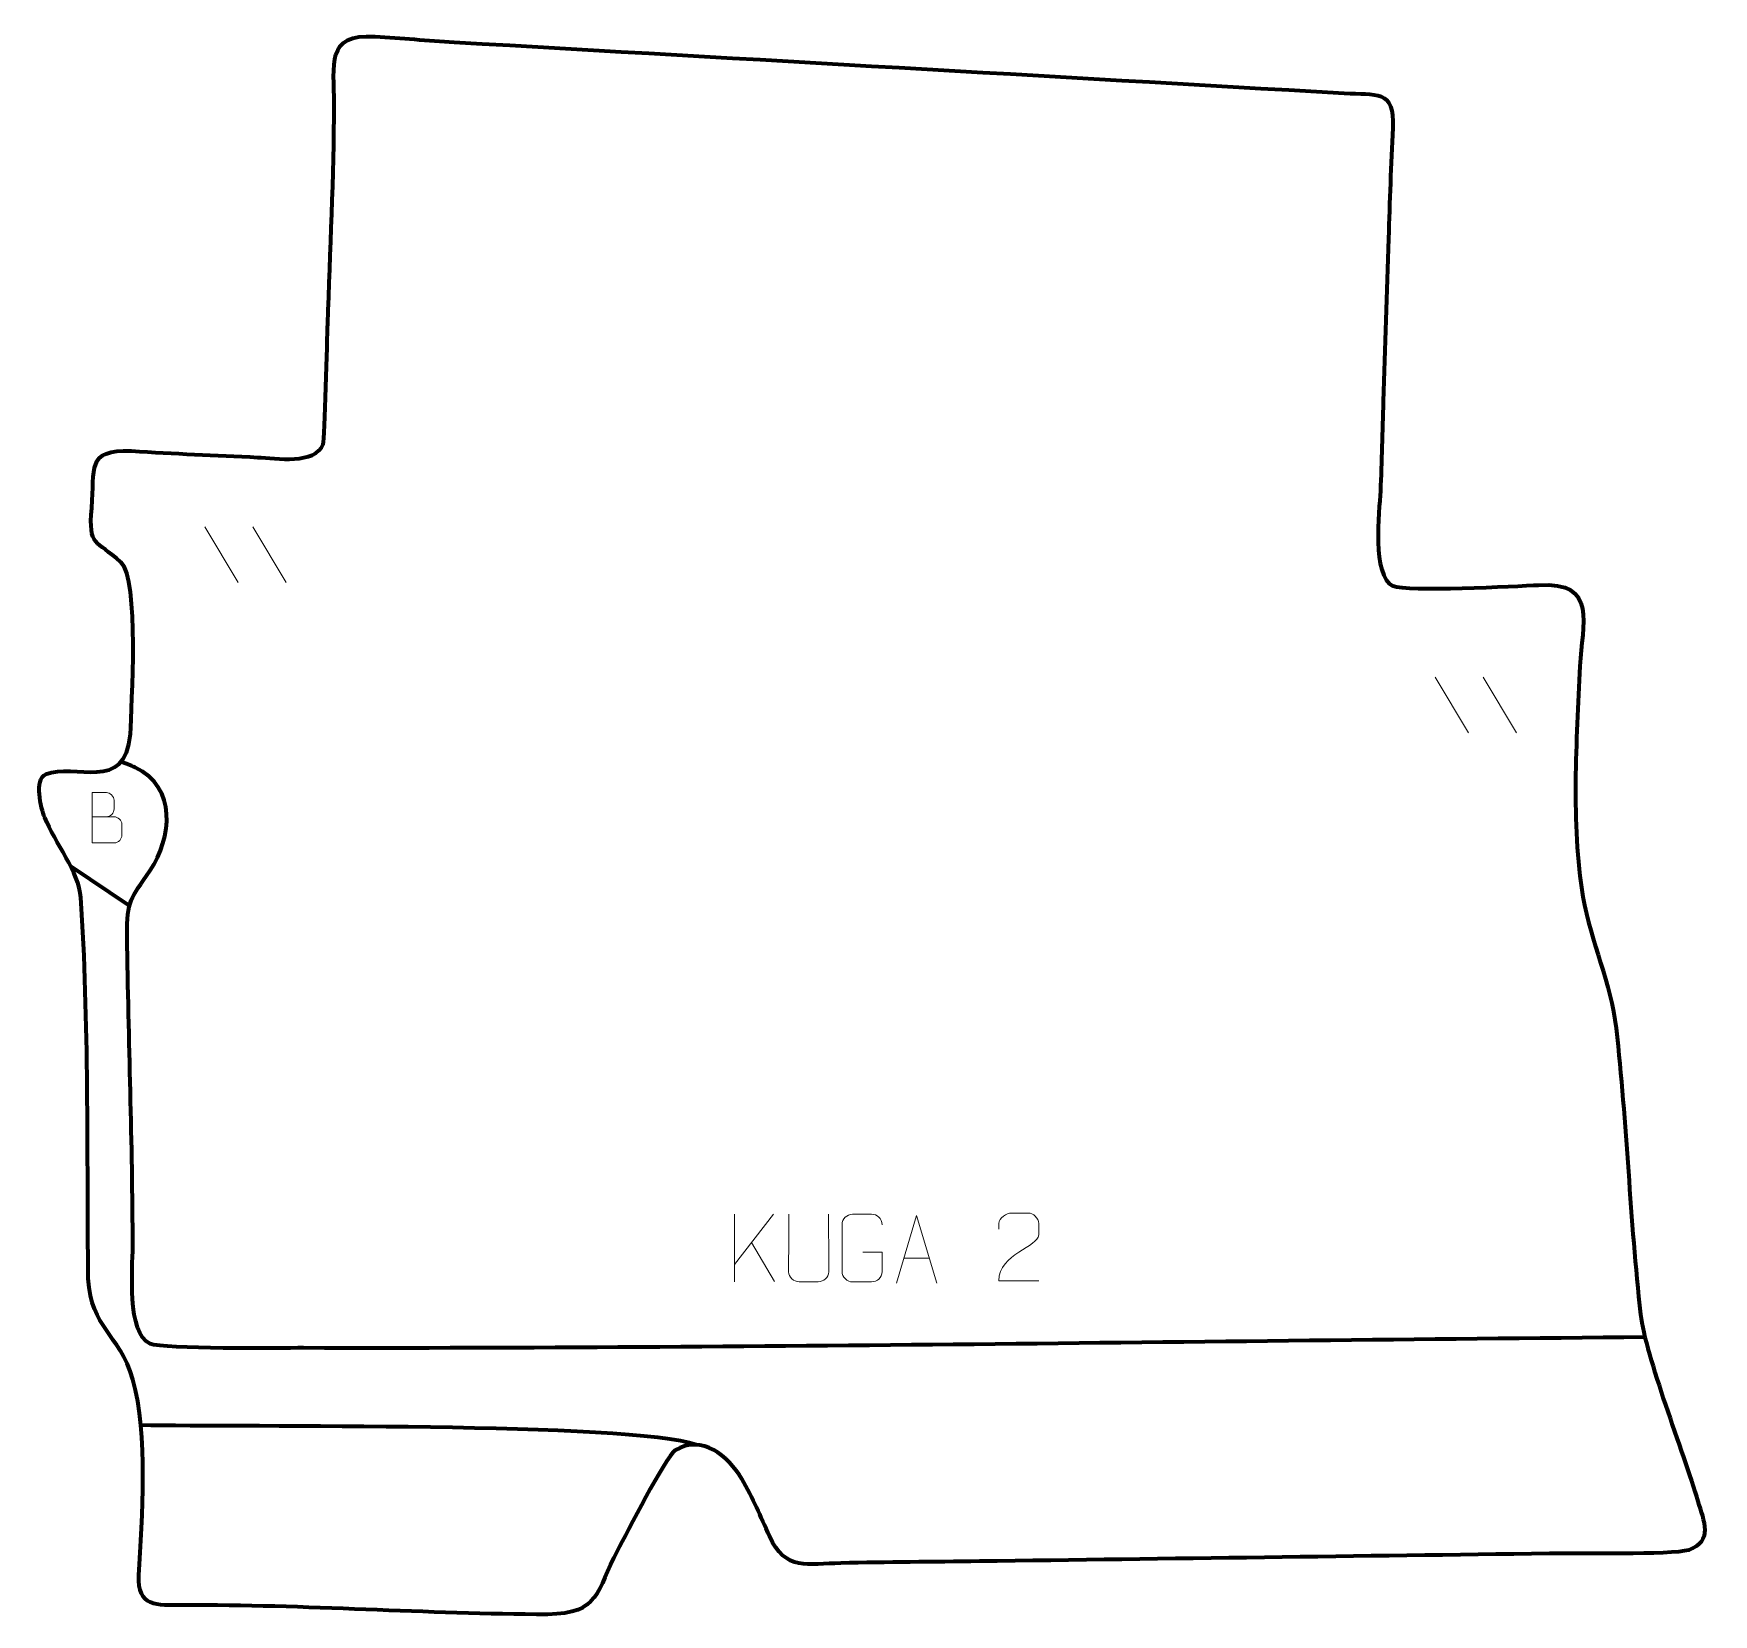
# Model space of a CAD drawing. Header units: millimetres. Extents: x -569 to 51, y 26 to 609.
import ezdxf

# ---------------------------------------------------------------- set-up
doc = ezdxf.new("R2010")
doc.units = ezdxf.units.MM
doc.header["$MEASUREMENT"] = 0
doc.layers.add('layer 2', color=7, linetype='Continuous')
doc.layers.add('layer 3', color=7, linetype='Continuous')

msp = doc.modelspace()

# ---------------------------------------------------------------- linework, layer by layer
at = {"layer": 'layer 2', "color": 142, "lineweight": 158}
msp.add_open_spline([(25.3911, 128.088), (-139.7581, 126.7418), (-304.5393, 123.813), (-469.7423, 124.1446), (-469.7423, 124.1446), (-478.4906, 124.1621), (-521.1788, 123.5775), (-526.3718, 125.7334), (-526.3718, 125.7334), (-534.9586, 129.2982), (-532.7756, 153.6317), (-532.7314, 161.4949), (-532.7314, 161.4949), (-532.8111, 199.6588), (-534.2618, 237.8759), (-534.8503, 276.0526), (-534.8503, 276.0526), (-534.9401, 289.9491), (-533.5441, 289.5117), (-526.3278, 300.3743), (-526.3278, 300.3743), (-518.2486, 312.5358), (-516.2978, 331.1396), (-531.8805, 338.4017), (-531.8805, 338.4017), (-533.5457, 339.1778), (-535.3275, 339.8603), (-537.0403, 340.5339)], degree=3, knots=[0, 0, 0, 0, 0.125, 0.125, 0.125, 0.125, 0.25, 0.25, 0.25, 0.25, 0.375, 0.375, 0.375, 0.375, 0.5, 0.5, 0.5, 0.5, 0.625, 0.625, 0.625, 0.625, 0.75, 0.75, 0.75, 0.75, 1, 1, 1, 1], dxfattribs=at)
for points in [[(-534.1671, 287.4748), (-534.1671, 287.4748), (-555.6561, 301.8982), (-555.6561, 301.8982)], [(-324.6549, 88.4279), (-349.0679, 96.7879), (-493.7698, 94.8668), (-529.7232, 95.6383)]]:
    msp.add_open_spline(points, degree=3, dxfattribs=at)
at = {"layer": 'layer 3', "color": 242, "lineweight": 158}
msp.add_open_spline([(-71.1708, 473.5071), (-70.5306, 493.5579), (-69.8905, 513.6087), (-69.2503, 533.6595), (-69.2503, 533.6595), (-68.8123, 547.3794), (-68.3684, 560.8064), (-67.6686, 574.5238), (-67.6686, 574.5238), (-66.9395, 588.8174), (-73.8811, 586.6547), (-85.5697, 587.3248), (-85.5697, 587.3248), (-195.0687, 593.6022), (-304.5677, 599.8791), (-414.0667, 606.1565), (-414.0667, 606.1565), (-423.8379, 606.7194), (-433.6162, 607.6508), (-443.2846, 608.2164), (-443.2846, 608.2164), (-461.8176, 609.3005), (-458.3144, 597.8085), (-458.382, 583.3247), (-458.382, 583.3247), (-458.5064, 556.6658), (-459.8693, 528.8585), (-460.7784, 502.1214), (-460.7784, 502.1214), (-460.9451, 497.2163), (-461.7992, 459.5358), (-462.4408, 457.794), (-462.4408, 457.794), (-465.2644, 450.1285), (-479.9551, 452.5328), (-486.6387, 452.8803), (-486.6387, 452.8803), (-502.2933, 453.6808), (-517.503, 454.1615), (-533.1804, 455.3074), (-533.1804, 455.3074), (-550.2777, 455.6946), (-546.4959, 448.7774), (-547.9055, 434.3089), (-547.9055, 434.3089), (-549.1241, 419.3918), (-546.3098, 422.7243), (-537.1347, 414.2108), (-537.1347, 414.2108), (-530.2155, 407.7904), (-533.2242, 361.5138), (-533.6102, 350.7531), (-533.6102, 350.7531), (-535.3476, 328.7581), (-554.373, 340.4103), (-564.7831, 335.9058), (-564.7831, 335.9058), (-569.3392, 333.9343), (-566.5456, 323.4567), (-565.2417, 319.9687), (-565.2417, 319.9687), (-561.5374, 310.7625), (-552.5058, 299.6539), (-551.8838, 290.4169), (-551.8838, 290.4169), (-548.86, 245.5057), (-549.6404, 195.0765), (-549.153, 149.806), (-549.153, 149.806), (-548.0623, 131.1575), (-537.9374, 129.98), (-532.6806, 112.5383), (-532.6806, 112.5383), (-526.8687, 92.1903), (-529.35, 61.6115), (-530.453, 40.2414), (-530.453, 40.2414), (-531.0582, 28.5175), (-524.1263, 29.1043), (-514.0681, 29.1842), (-514.0681, 29.1842), (-469.1132, 29.4735), (-424.1549, 25.8521), (-379.5555, 25.8039), (-379.5555, 25.8039), (-360.2914, 26.1821), (-361.7453, 34.2691), (-353.767, 49.4447), (-353.767, 49.4447), (-350.5137, 55.6419), (-336.3645, 83.6128), (-332.5409, 86.3794), (-332.5409, 86.3794), (-322.6886, 92.3719), (-312.8899, 84.3159), (-307.9442, 75.8129), (-307.9442, 75.8129), (-303.6886, 68.3763), (-301.1333, 62.3593), (-297.7116, 54.6349), (-297.7116, 54.6349), (-291.98, 41.6959), (-283.5046, 44.4388), (-271.342, 44.726), (-271.342, 44.726), (-254.3246, 45.1277), (-237.2453, 45.1771), (-220.2186, 45.4035), (-220.2186, 45.4035), (-150.106, 46.3552), (-79.9933, 47.307), (-9.8807, 48.259), (-9.8807, 48.259), (-0.2987, 48.3779), (35.0657, 47.7111), (41.5661, 49.5299), (41.5661, 49.5299), (50.6579, 52.8146), (47.1006, 60.3585), (44.9178, 67.5967), (44.9178, 67.5967), (39.5744, 85.6513), (25.5073, 121.2439), (23.7652, 136.5515), (23.7652, 136.5515), (19.7964, 171.4279), (18.755, 207.036), (14.7409, 242.1814), (14.7409, 242.1814), (12.8495, 258.7411), (5.486, 273.8115), (2.4917, 290.7018), (2.4917, 290.7018), (-2.0346, 318.0055), (0.1413, 348.1547), (1.4043, 375.8149), (1.4043, 375.8149), (2.1089, 391.2484), (8.1518, 407.2043), (-13.8549, 405.7545), (-13.8549, 405.7545), (-22.1948, 405.3433), (-62.7761, 403.173), (-67.6112, 405.4546), (-67.6112, 405.4546), (-75.5184, 409.1858), (-72.7038, 432.907), (-72.2283, 440.3704), (-72.2283, 440.3704), (-71.868, 451.4157), (-71.5233, 462.4615), (-71.1708, 473.5071)], degree=3, knots=[0, 0, 0, 0, 0.02564103, 0.02564103, 0.02564103, 0.02564103, 0.05128205, 0.05128205, 0.05128205, 0.05128205, 0.07692308, 0.07692308, 0.07692308, 0.07692308, 0.1025641, 0.1025641, 0.1025641, 0.1025641, 0.12820513, 0.12820513, 0.12820513, 0.12820513, 0.15384615, 0.15384615, 0.15384615, 0.15384615, 0.17948718, 0.17948718, 0.17948718, 0.17948718, 0.20512821, 0.20512821, 0.20512821, 0.20512821, 0.23076923, 0.23076923, 0.23076923, 0.23076923, 0.25641026, 0.25641026, 0.25641026, 0.25641026, 0.28205128, 0.28205128, 0.28205128, 0.28205128, 0.30769231, 0.30769231, 0.30769231, 0.30769231, 0.33333333, 0.33333333, 0.33333333, 0.33333333, 0.35897436, 0.35897436, 0.35897436, 0.35897436, 0.38461538, 0.38461538, 0.38461538, 0.38461538, 0.41025641, 0.41025641, 0.41025641, 0.41025641, 0.43589744, 0.43589744, 0.43589744, 0.43589744, 0.46153846, 0.46153846, 0.46153846, 0.46153846, 0.48717949, 0.48717949, 0.48717949, 0.48717949, 0.51282051, 0.51282051, 0.51282051, 0.51282051, 0.53846154, 0.53846154, 0.53846154, 0.53846154, 0.56410256, 0.56410256, 0.56410256, 0.56410256, 0.58974359, 0.58974359, 0.58974359, 0.58974359, 0.61538462, 0.61538462, 0.61538462, 0.61538462, 0.64102564, 0.64102564, 0.64102564, 0.64102564, 0.66666667, 0.66666667, 0.66666667, 0.66666667, 0.69230769, 0.69230769, 0.69230769, 0.69230769, 0.71794872, 0.71794872, 0.71794872, 0.71794872, 0.74358974, 0.74358974, 0.74358974, 0.74358974, 0.76923077, 0.76923077, 0.76923077, 0.76923077, 0.79487179, 0.79487179, 0.79487179, 0.79487179, 0.82051282, 0.82051282, 0.82051282, 0.82051282, 0.84615385, 0.84615385, 0.84615385, 0.84615385, 0.87179487, 0.87179487, 0.87179487, 0.87179487, 0.8974359, 0.8974359, 0.8974359, 0.8974359, 0.92307692, 0.92307692, 0.92307692, 0.92307692, 0.94871795, 0.94871795, 0.94871795, 0.94871795, 1, 1, 1, 1], dxfattribs=at)
at = {"layer": 'layer 3', "color": 250, "lineweight": 9}
for points in [[(-506.1901, 427.2276), (-506.1901, 427.2276), (-493.8258, 406.6833), (-493.8258, 406.6833)], [(-488.4602, 427.2276), (-488.4602, 427.2276), (-476.0959, 406.6833), (-476.0959, 406.6833)], [(-52.071, 371.7998), (-52.071, 371.7998), (-39.7067, 351.2555), (-39.7067, 351.2555)], [(-34.3411, 371.7998), (-34.3411, 371.7998), (-21.9768, 351.2555), (-21.9768, 351.2555)], [(-310.6059, 173.5669), (-310.6059, 173.5669), (-310.6059, 148.6133), (-310.6059, 148.6133)], [(-296.2297, 173.5669), (-296.2297, 173.5669), (-310.6059, 154.9272), (-310.6059, 154.9272)], [(-295.9044, 148.7091), (-295.9044, 148.7091), (-304.3749, 163.0227), (-304.3749, 163.0227)], [(-248.124, 157.3106), (-248.124, 157.3106), (-238.6283, 157.3106), (-238.6283, 157.3106)]]:
    msp.add_open_spline(points, degree=3, dxfattribs=at)
for points, knots in [([(-547.8098, 320.2396), (-545.0973, 320.2399), (-542.3846, 320.2399), (-539.6716, 320.2396), (-539.6716, 320.2396), (-538.199, 320.2268), (-536.765, 318.9325), (-536.765, 317.4046), (-536.765, 317.4046), (-536.7653, 316.5634), (-536.7653, 314.2901), (-536.765, 313.4486), (-536.765, 313.4486), (-536.7519, 312.0636), (-537.9015, 310.5623), (-539.6321, 310.5749), (-539.6321, 310.5749), (-542.3454, 310.5752), (-545.0584, 310.5752), (-547.7711, 310.5749), (-547.7711, 310.5749), (-547.7711, 316.7758), (-547.7711, 322.9765), (-547.7711, 329.1768), (-547.7711, 329.1768), (-546.0016, 329.1768), (-544.2318, 329.1768), (-542.4619, 329.1768), (-542.4619, 329.1768), (-541.2089, 329.19), (-539.6458, 327.7657), (-539.6327, 326.3028), (-539.6327, 326.3028), (-539.633, 324.7626), (-539.633, 324.6538), (-539.6327, 323.1133), (-539.6327, 323.1133), (-539.6198, 321.5731), (-541.0022, 320.2268), (-542.5006, 320.2396)], [0, 0, 0, 0, 0.09090909, 0.09090909, 0.09090909, 0.09090909, 0.18181818, 0.18181818, 0.18181818, 0.18181818, 0.27272727, 0.27272727, 0.27272727, 0.27272727, 0.36363636, 0.36363636, 0.36363636, 0.36363636, 0.45454545, 0.45454545, 0.45454545, 0.45454545, 0.54545455, 0.54545455, 0.54545455, 0.54545455, 0.63636364, 0.63636364, 0.63636364, 0.63636364, 0.72727273, 0.72727273, 0.72727273, 0.72727273, 0.81818182, 0.81818182, 0.81818182, 0.81818182, 1, 1, 1, 1]), ([(-198.3489, 148.9645), (-203.2633, 148.9648), (-208.1777, 148.9648), (-213.0918, 148.9645), (-213.0918, 148.9645), (-213.0918, 158.8968), (-198.4408, 161.538), (-198.3489, 165.8483), (-198.3489, 165.8483), (-198.3492, 167.2724), (-198.3492, 168.6961), (-198.3489, 170.1194), (-198.3489, 170.1194), (-198.3658, 172.1965), (-200.4886, 173.9213), (-202.1596, 173.9386), (-202.1596, 173.9386), (-204.2328, 173.9382), (-206.3057, 173.9382), (-208.3781, 173.9386), (-208.3781, 173.9386), (-210.2002, 173.9551), (-213.0249, 172.163), (-213.0918, 170.0694), (-213.0918, 170.0694), (-213.0918, 170.0694), (-213.0918, 168.0146), (-213.0918, 168.0146)], [0, 0, 0, 0, 0.125, 0.125, 0.125, 0.125, 0.25, 0.25, 0.25, 0.25, 0.375, 0.375, 0.375, 0.375, 0.5, 0.5, 0.5, 0.5, 0.625, 0.625, 0.625, 0.625, 0.75, 0.75, 0.75, 0.75, 1, 1, 1, 1]), ([(-275.9279, 173.5711), (-275.9283, 168.0316), (-275.8325, 157.8298), (-275.8321, 152.2894), (-275.8321, 152.2894), (-275.9719, 150.0499), (-277.6491, 148.6237), (-279.7968, 148.6132), (-279.7968, 148.6132), (-282.1287, 148.6136), (-284.4606, 148.6136), (-286.7921, 148.6132), (-286.7921, 148.6132), (-288.7171, 148.5117), (-290.6892, 150.3282), (-290.678, 152.2727), (-290.678, 152.2727), (-290.6777, 157.8346), (-290.5823, 168.01), (-290.5827, 173.5711)], [0, 0, 0, 0, 0.16666667, 0.16666667, 0.16666667, 0.16666667, 0.33333333, 0.33333333, 0.33333333, 0.33333333, 0.5, 0.5, 0.5, 0.5, 0.66666667, 0.66666667, 0.66666667, 0.66666667, 1, 1, 1, 1]), ([(-263.2747, 159.5379), (-263.2747, 159.5379), (-256.1066, 159.5379), (-256.1066, 159.5379), (-256.1066, 159.5379), (-256.1066, 159.5379), (-256.1066, 152.3698), (-256.1066, 152.3698), (-256.1066, 152.3698), (-256.2463, 150.0464), (-257.9235, 148.5668), (-260.0713, 148.556), (-260.0713, 148.556), (-262.4031, 148.5564), (-264.7351, 148.5564), (-267.0666, 148.556), (-267.0666, 148.556), (-268.9915, 148.4506), (-270.9637, 150.3351), (-270.9525, 152.3524), (-270.9525, 152.3524), (-270.9521, 158.1225), (-270.9521, 163.8922), (-270.9525, 169.6615), (-270.9525, 169.6615), (-270.9483, 171.7996), (-269.2015, 173.5188), (-267.0492, 173.5054), (-267.0492, 173.5054), (-264.7235, 173.5054), (-262.3974, 173.5054), (-260.0713, 173.5054), (-260.0713, 173.5054), (-258.1246, 173.5408), (-256.1332, 172.0493), (-256.1066, 169.6116)], [0, 0, 0, 0, 0.1, 0.1, 0.1, 0.1, 0.2, 0.2, 0.2, 0.2, 0.3, 0.3, 0.3, 0.3, 0.4, 0.4, 0.4, 0.4, 0.5, 0.5, 0.5, 0.5, 0.6, 0.6, 0.6, 0.6, 0.7, 0.7, 0.7, 0.7, 0.8, 0.8, 0.8, 0.8, 1, 1, 1, 1]), ([(-250.8466, 148.0612), (-250.8466, 148.0612), (-243.4756, 173.0147), (-243.4756, 173.0147), (-243.4756, 173.0147), (-243.4756, 173.0147), (-235.9057, 148.0612), (-235.9057, 148.0612)], [0, 0, 0, 0, 0.33333333, 0.33333333, 0.33333333, 0.33333333, 1, 1, 1, 1])]:
    msp.add_open_spline(points, degree=3, knots=knots, dxfattribs=at)

doc.saveas('drawing.dxf')
